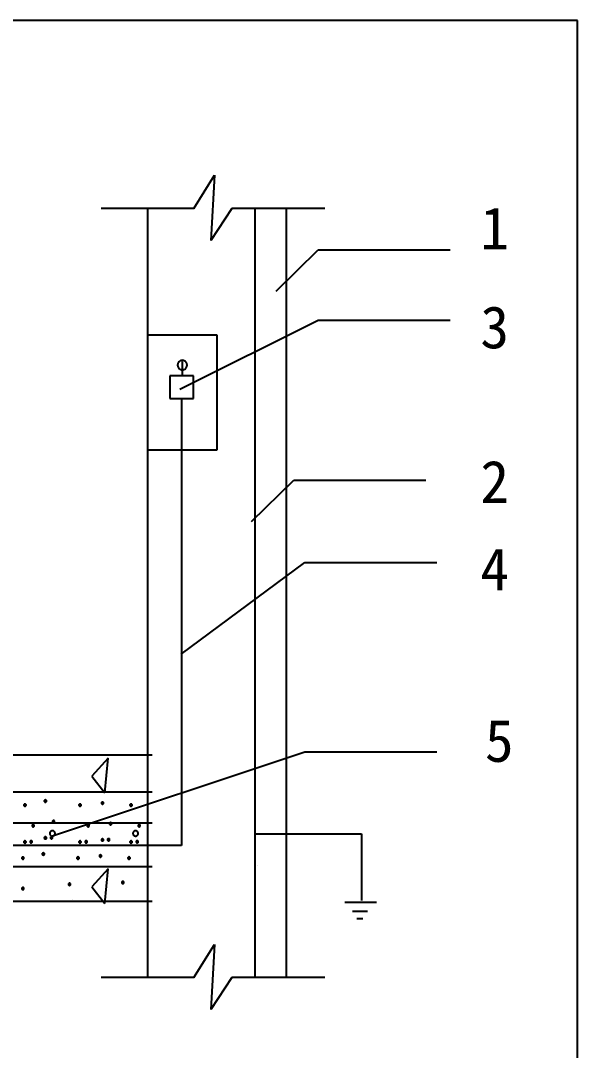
# Model space of a CAD drawing. Header units: metres. Extents: x 0 to 420, y 0 to 297.
# Drawn here: x 339.7 to 420, y 148.5 to 297 of the extents above; entities that cross this region are included whole.
import ezdxf

# ---------------------------------------------------------------- set-up
doc = ezdxf.new("R2010")
doc.units = ezdxf.units.M

msp = doc.modelspace()

# ---------------------------------------------------------------- linework, layer by layer
for p, q in [((420, 297), (0, 297)), ((420, 0), (420, 297)), ((364.7, 269.92), (367.7, 274.72)), ((367.7, 274.72), (367.15, 265.31)), ((364.7, 269.92), (351.37, 269.92)), ((358.04, 269.92), (358.04, 159)), ((370.17, 269.92), (367.15, 265.31)), ((383.6, 269.92), (370.17, 269.92)), ((373.52, 269.92), (373.52, 159)), ((378.04, 269.92), (378.04, 159)), ((376.56, 258), (382.64, 263.96)), ((382.64, 263.96), (396.79, 263.96)), ((396.79, 263.96), (401.66, 263.96)), ((362.7, 243.85), (382.64, 253.78)), ((382.64, 253.78), (396.79, 253.78)), ((396.79, 253.78), (401.66, 253.78)), ((358.04, 251.71), (368.04, 251.71)), ((368.04, 251.71), (368.04, 235.07)), ((363.02, 247.83), (363.02, 245.75)), ((364.68, 245.79), (361.25, 245.79)), ((361.25, 245.79), (361.25, 242.51)), ((364.68, 242.51), (364.68, 245.79)), ((361.25, 242.51), (364.68, 242.51)), ((362.95, 242.51), (362.95, 178.03)), ((368.04, 235.07), (358.04, 235.07)), ((373.04, 224.78), (379.12, 230.75)), ((379.12, 230.75), (393.28, 230.75)), ((393.28, 230.75), (398.14, 230.75)), ((362.87, 205.64), (380.71, 218.85)), ((380.71, 218.85), (394.86, 218.85)), ((394.86, 218.85), (399.73, 218.85)), ((358.7, 191.05), (213.7, 191.05)), ((344.33, 179.45), (380.71, 191.55)), ((352.38, 190.65), (350, 188.03)), ((351.9, 185.65), (352.38, 190.65)), ((380.71, 191.55), (394.86, 191.55)), ((394.86, 191.55), (399.73, 191.55)), ((350, 188.03), (351.9, 185.65)), ((358.7, 185.73), (213.7, 185.73)), ((358.7, 181.29), (213.7, 181.29)), ((373.52, 179.75), (388.86, 179.75)), ((388.86, 179.75), (388.86, 170.1)), ((362.95, 178.03), (210.37, 178.03)), ((358.7, 174.97), (213.7, 174.97)), ((352.38, 174.7), (350, 172.08)), ((351.9, 169.69), (352.38, 174.7)), ((373.82, 175.13), (373.82, 175.13)), ((346.79, 172.45), (346.79, 172.45)), ((350, 172.08), (351.9, 169.69)), ((358.7, 169.98), (213.7, 169.98)), ((347.21, 170.23), (347.21, 170.23)), ((386.49, 169.88), (391.02, 169.88)), ((387.57, 168.59), (389.73, 168.59)), ((388.22, 167.52), (389.08, 167.52)), ((364.7, 159), (367.7, 163.79)), ((367.7, 163.79), (367.15, 154.39)), ((364.7, 159), (351.37, 159)), ((370.17, 159), (367.15, 154.39)), ((383.6, 159), (370.17, 159))]:
    msp.add_line(p, q)
for points in [[(363.74, 247.32), (363.73, 247.39), (363.72, 247.45), (363.71, 247.52), (363.69, 247.58), (363.66, 247.64), (363.62, 247.7), (363.58, 247.76), (363.54, 247.8), (363.49, 247.85), (363.43, 247.89), (363.38, 247.92), (363.32, 247.95), (363.25, 247.98), (363.19, 247.99), (363.12, 248), (363.05, 248.01), (362.99, 248), (362.92, 247.99), (362.85, 247.98), (362.79, 247.95), (362.73, 247.92), (362.67, 247.89), (362.62, 247.85), (362.57, 247.8), (362.52, 247.76), (362.48, 247.7), (362.45, 247.64), (362.42, 247.58), (362.4, 247.52), (362.38, 247.45), (362.37, 247.39), (362.37, 247.32), (362.37, 247.32)], [(362.37, 247.32), (362.37, 247.25), (362.38, 247.19), (362.4, 247.12), (362.42, 247.06), (362.45, 247), (362.48, 246.94), (362.52, 246.89), (362.57, 246.84), (362.62, 246.79), (362.67, 246.75), (362.73, 246.72), (362.79, 246.69), (362.85, 246.67), (362.92, 246.65), (362.99, 246.64), (363.05, 246.64), (363.12, 246.64), (363.19, 246.65), (363.25, 246.67), (363.32, 246.69), (363.38, 246.72), (363.43, 246.75), (363.49, 246.79), (363.54, 246.84), (363.58, 246.89), (363.62, 246.94), (363.66, 247), (363.69, 247.06), (363.71, 247.12), (363.72, 247.19), (363.73, 247.25), (363.74, 247.32), (363.74, 247.32)], [(343.46, 184.46), (343.46, 184.47), (343.45, 184.49), (343.45, 184.5), (343.45, 184.52), (343.44, 184.53), (343.43, 184.54), (343.42, 184.56), (343.41, 184.57), (343.4, 184.58), (343.39, 184.59), (343.38, 184.59), (343.36, 184.6), (343.35, 184.6), (343.33, 184.61), (343.32, 184.61), (343.3, 184.61), (343.29, 184.61), (343.27, 184.61), (343.26, 184.6), (343.25, 184.6), (343.23, 184.59), (343.22, 184.59), (343.21, 184.58), (343.2, 184.57), (343.19, 184.56), (343.18, 184.54), (343.17, 184.53), (343.16, 184.52), (343.16, 184.5), (343.16, 184.49), (343.15, 184.47), (343.15, 184.46), (343.15, 184.46)], [(343.15, 184.46), (343.15, 184.44), (343.16, 184.43), (343.16, 184.41), (343.16, 184.4), (343.17, 184.39), (343.18, 184.37), (343.19, 184.36), (343.2, 184.35), (343.21, 184.34), (343.22, 184.33), (343.23, 184.32), (343.25, 184.32), (343.26, 184.31), (343.27, 184.31), (343.29, 184.31), (343.3, 184.31), (343.32, 184.31), (343.33, 184.31), (343.35, 184.31), (343.36, 184.32), (343.38, 184.32), (343.39, 184.33), (343.4, 184.34), (343.41, 184.35), (343.42, 184.36), (343.43, 184.37), (343.44, 184.39), (343.45, 184.4), (343.45, 184.41), (343.45, 184.43), (343.46, 184.44), (343.46, 184.46), (343.46, 184.46)], [(351.69, 184.16), (351.69, 184.18), (351.69, 184.19), (351.68, 184.21), (351.68, 184.22), (351.67, 184.24), (351.67, 184.25), (351.66, 184.26), (351.65, 184.27), (351.64, 184.28), (351.62, 184.29), (351.61, 184.3), (351.6, 184.31), (351.58, 184.31), (351.57, 184.31), (351.55, 184.32), (351.54, 184.32), (351.52, 184.32), (351.51, 184.31), (351.49, 184.31), (351.48, 184.31), (351.47, 184.3), (351.45, 184.29), (351.44, 184.28), (351.43, 184.27), (351.42, 184.26), (351.41, 184.25), (351.4, 184.24), (351.4, 184.22), (351.39, 184.21), (351.39, 184.19), (351.39, 184.18), (351.39, 184.16), (351.39, 184.16)], [(351.39, 184.16), (351.39, 184.15), (351.39, 184.14), (351.39, 184.12), (351.4, 184.11), (351.4, 184.09), (351.41, 184.08), (351.42, 184.07), (351.43, 184.06), (351.44, 184.05), (351.45, 184.04), (351.47, 184.03), (351.48, 184.02), (351.49, 184.02), (351.51, 184.02), (351.52, 184.01), (351.54, 184.01), (351.55, 184.01), (351.57, 184.02), (351.58, 184.02), (351.6, 184.02), (351.61, 184.03), (351.62, 184.04), (351.64, 184.05), (351.65, 184.06), (351.66, 184.07), (351.67, 184.08), (351.67, 184.09), (351.68, 184.11), (351.68, 184.12), (351.69, 184.14), (351.69, 184.15), (351.69, 184.16), (351.69, 184.16)], [(340.52, 183.87), (340.52, 183.89), (340.51, 183.9), (340.51, 183.92), (340.5, 183.93), (340.5, 183.94), (340.49, 183.96), (340.48, 183.97), (340.47, 183.98), (340.46, 183.99), (340.45, 184), (340.44, 184.01), (340.42, 184.01), (340.41, 184.02), (340.39, 184.02), (340.38, 184.02), (340.36, 184.02), (340.35, 184.02), (340.33, 184.02), (340.32, 184.02), (340.31, 184.01), (340.29, 184.01), (340.28, 184), (340.27, 183.99), (340.26, 183.98), (340.25, 183.97), (340.24, 183.96), (340.23, 183.94), (340.22, 183.93), (340.22, 183.92), (340.21, 183.9), (340.21, 183.89), (340.21, 183.87), (340.21, 183.87)], [(340.21, 183.87), (340.21, 183.86), (340.21, 183.84), (340.22, 183.83), (340.22, 183.81), (340.23, 183.8), (340.24, 183.79), (340.25, 183.77), (340.26, 183.76), (340.27, 183.75), (340.28, 183.74), (340.29, 183.74), (340.31, 183.73), (340.32, 183.73), (340.33, 183.72), (340.35, 183.72), (340.36, 183.72), (340.38, 183.72), (340.39, 183.72), (340.41, 183.73), (340.42, 183.73), (340.44, 183.74), (340.45, 183.74), (340.46, 183.75), (340.47, 183.76), (340.48, 183.77), (340.49, 183.79), (340.5, 183.8), (340.5, 183.81), (340.51, 183.83), (340.51, 183.84), (340.52, 183.86), (340.52, 183.87), (340.52, 183.87)], [(348.46, 183.87), (348.46, 183.89), (348.45, 183.9), (348.45, 183.92), (348.44, 183.93), (348.44, 183.94), (348.43, 183.96), (348.42, 183.97), (348.41, 183.98), (348.4, 183.99), (348.39, 184), (348.38, 184.01), (348.36, 184.01), (348.35, 184.02), (348.33, 184.02), (348.32, 184.02), (348.3, 184.02), (348.29, 184.02), (348.27, 184.02), (348.26, 184.02), (348.25, 184.01), (348.23, 184.01), (348.22, 184), (348.21, 183.99), (348.2, 183.98), (348.19, 183.97), (348.18, 183.96), (348.17, 183.94), (348.16, 183.93), (348.16, 183.92), (348.15, 183.9), (348.15, 183.89), (348.15, 183.87), (348.15, 183.87)], [(348.15, 183.87), (348.15, 183.86), (348.15, 183.84), (348.16, 183.83), (348.16, 183.81), (348.17, 183.8), (348.18, 183.79), (348.19, 183.77), (348.2, 183.76), (348.21, 183.75), (348.22, 183.74), (348.23, 183.74), (348.25, 183.73), (348.26, 183.73), (348.27, 183.72), (348.29, 183.72), (348.3, 183.72), (348.32, 183.72), (348.33, 183.72), (348.35, 183.73), (348.36, 183.73), (348.38, 183.74), (348.39, 183.74), (348.4, 183.75), (348.41, 183.76), (348.42, 183.77), (348.43, 183.79), (348.44, 183.8), (348.44, 183.81), (348.45, 183.83), (348.45, 183.84), (348.46, 183.86), (348.46, 183.87), (348.46, 183.87)], [(355.81, 183.87), (355.81, 183.89), (355.81, 183.9), (355.8, 183.92), (355.8, 183.93), (355.79, 183.94), (355.78, 183.96), (355.77, 183.97), (355.76, 183.98), (355.75, 183.99), (355.74, 184), (355.73, 184.01), (355.71, 184.01), (355.7, 184.02), (355.69, 184.02), (355.67, 184.02), (355.66, 184.02), (355.64, 184.02), (355.63, 184.02), (355.61, 184.02), (355.6, 184.01), (355.58, 184.01), (355.57, 184), (355.56, 183.99), (355.55, 183.98), (355.54, 183.97), (355.53, 183.96), (355.52, 183.94), (355.52, 183.93), (355.51, 183.92), (355.51, 183.9), (355.5, 183.89), (355.5, 183.87), (355.5, 183.87)], [(355.5, 183.87), (355.5, 183.86), (355.51, 183.84), (355.51, 183.83), (355.52, 183.81), (355.52, 183.8), (355.53, 183.79), (355.54, 183.77), (355.55, 183.76), (355.56, 183.75), (355.57, 183.74), (355.58, 183.74), (355.6, 183.73), (355.61, 183.73), (355.63, 183.72), (355.64, 183.72), (355.66, 183.72), (355.67, 183.72), (355.69, 183.72), (355.7, 183.73), (355.71, 183.73), (355.73, 183.74), (355.74, 183.74), (355.75, 183.75), (355.76, 183.76), (355.77, 183.77), (355.78, 183.79), (355.79, 183.8), (355.8, 183.81), (355.8, 183.83), (355.81, 183.84), (355.81, 183.86), (355.81, 183.87), (355.81, 183.87)], [(344.63, 181.49), (344.63, 181.51), (344.63, 181.52), (344.63, 181.54), (344.62, 181.55), (344.62, 181.56), (344.61, 181.58), (344.6, 181.59), (344.59, 181.6), (344.58, 181.61), (344.57, 181.62), (344.55, 181.63), (344.54, 181.63), (344.53, 181.64), (344.51, 181.64), (344.5, 181.64), (344.48, 181.64), (344.47, 181.64), (344.45, 181.64), (344.44, 181.64), (344.42, 181.63), (344.41, 181.63), (344.4, 181.62), (344.38, 181.61), (344.37, 181.6), (344.36, 181.59), (344.35, 181.58), (344.35, 181.56), (344.34, 181.55), (344.34, 181.54), (344.33, 181.52), (344.33, 181.51), (344.33, 181.49), (344.33, 181.49)], [(344.33, 181.49), (344.33, 181.48), (344.33, 181.46), (344.34, 181.45), (344.34, 181.43), (344.35, 181.42), (344.35, 181.41), (344.36, 181.39), (344.37, 181.38), (344.38, 181.37), (344.4, 181.36), (344.41, 181.36), (344.42, 181.35), (344.44, 181.35), (344.45, 181.34), (344.47, 181.34), (344.48, 181.34), (344.5, 181.34), (344.51, 181.34), (344.53, 181.35), (344.54, 181.35), (344.55, 181.36), (344.57, 181.36), (344.58, 181.37), (344.59, 181.38), (344.6, 181.39), (344.61, 181.41), (344.62, 181.42), (344.62, 181.43), (344.63, 181.45), (344.63, 181.46), (344.63, 181.48), (344.63, 181.49), (344.63, 181.49)], [(352.87, 181.2), (352.87, 181.21), (352.86, 181.23), (352.86, 181.24), (352.86, 181.26), (352.85, 181.27), (352.84, 181.28), (352.83, 181.29), (352.82, 181.31), (352.81, 181.32), (352.8, 181.32), (352.79, 181.33), (352.77, 181.34), (352.76, 181.34), (352.74, 181.35), (352.73, 181.35), (352.72, 181.35), (352.7, 181.35), (352.69, 181.35), (352.67, 181.34), (352.66, 181.34), (352.64, 181.33), (352.63, 181.32), (352.62, 181.32), (352.61, 181.31), (352.6, 181.29), (352.59, 181.28), (352.58, 181.27), (352.57, 181.26), (352.57, 181.24), (352.57, 181.23), (352.56, 181.21), (352.56, 181.2), (352.56, 181.2)], [(352.56, 181.2), (352.56, 181.18), (352.57, 181.17), (352.57, 181.15), (352.57, 181.14), (352.58, 181.13), (352.59, 181.11), (352.6, 181.1), (352.61, 181.09), (352.62, 181.08), (352.63, 181.07), (352.64, 181.06), (352.66, 181.06), (352.67, 181.05), (352.69, 181.05), (352.7, 181.05), (352.72, 181.05), (352.73, 181.05), (352.74, 181.05), (352.76, 181.05), (352.77, 181.06), (352.79, 181.06), (352.8, 181.07), (352.81, 181.08), (352.82, 181.09), (352.83, 181.1), (352.84, 181.11), (352.85, 181.13), (352.86, 181.14), (352.86, 181.15), (352.86, 181.17), (352.87, 181.18), (352.87, 181.2), (352.87, 181.2)], [(341.69, 180.9), (341.69, 180.92), (341.69, 180.93), (341.69, 180.95), (341.68, 180.96), (341.67, 180.98), (341.67, 180.99), (341.66, 181), (341.65, 181.01), (341.64, 181.02), (341.62, 181.03), (341.61, 181.04), (341.6, 181.04), (341.58, 181.05), (341.57, 181.05), (341.55, 181.06), (341.54, 181.06), (341.53, 181.06), (341.51, 181.05), (341.5, 181.05), (341.48, 181.04), (341.47, 181.04), (341.46, 181.03), (341.44, 181.02), (341.43, 181.01), (341.42, 181), (341.41, 180.99), (341.41, 180.98), (341.4, 180.96), (341.39, 180.95), (341.39, 180.93), (341.39, 180.92), (341.39, 180.9), (341.39, 180.9)], [(341.39, 180.9), (341.39, 180.89), (341.39, 180.87), (341.39, 180.86), (341.4, 180.85), (341.41, 180.83), (341.41, 180.82), (341.42, 180.81), (341.43, 180.8), (341.44, 180.79), (341.46, 180.78), (341.47, 180.77), (341.48, 180.76), (341.5, 180.76), (341.51, 180.75), (341.53, 180.75), (341.54, 180.75), (341.55, 180.75), (341.57, 180.75), (341.58, 180.76), (341.6, 180.76), (341.61, 180.77), (341.62, 180.78), (341.64, 180.79), (341.65, 180.8), (341.66, 180.81), (341.67, 180.82), (341.67, 180.83), (341.68, 180.85), (341.69, 180.86), (341.69, 180.87), (341.69, 180.89), (341.69, 180.9), (341.69, 180.9)], [(344.7, 179.78), (344.7, 179.82), (344.7, 179.86), (344.69, 179.89), (344.67, 179.93), (344.66, 179.96), (344.64, 180), (344.62, 180.03), (344.59, 180.05), (344.56, 180.08), (344.53, 180.1), (344.5, 180.12), (344.47, 180.14), (344.43, 180.15), (344.4, 180.16), (344.36, 180.16), (344.32, 180.16), (344.29, 180.16), (344.25, 180.16), (344.21, 180.15), (344.18, 180.14), (344.14, 180.12), (344.11, 180.1), (344.08, 180.08), (344.05, 180.05), (344.03, 180.03), (344.01, 180), (343.99, 179.96), (343.97, 179.93), (343.96, 179.89), (343.95, 179.86), (343.94, 179.82), (343.94, 179.78), (343.94, 179.78)], [(343.94, 179.78), (343.94, 179.75), (343.95, 179.71), (343.96, 179.67), (343.97, 179.64), (343.99, 179.6), (344.01, 179.57), (344.03, 179.54), (344.05, 179.52), (344.08, 179.49), (344.11, 179.47), (344.14, 179.45), (344.18, 179.43), (344.21, 179.42), (344.25, 179.41), (344.29, 179.41), (344.32, 179.4), (344.36, 179.41), (344.4, 179.41), (344.43, 179.42), (344.47, 179.43), (344.5, 179.45), (344.53, 179.47), (344.56, 179.49), (344.59, 179.52), (344.62, 179.54), (344.64, 179.57), (344.66, 179.6), (344.67, 179.64), (344.69, 179.67), (344.7, 179.71), (344.7, 179.75), (344.7, 179.78), (344.7, 179.78)], [(349.63, 180.9), (349.63, 180.92), (349.63, 180.93), (349.63, 180.95), (349.62, 180.96), (349.61, 180.98), (349.61, 180.99), (349.6, 181), (349.59, 181.01), (349.58, 181.02), (349.56, 181.03), (349.55, 181.04), (349.54, 181.04), (349.52, 181.05), (349.51, 181.05), (349.5, 181.06), (349.48, 181.06), (349.47, 181.06), (349.45, 181.05), (349.44, 181.05), (349.42, 181.04), (349.41, 181.04), (349.4, 181.03), (349.38, 181.02), (349.37, 181.01), (349.36, 181), (349.35, 180.99), (349.35, 180.98), (349.34, 180.96), (349.33, 180.95), (349.33, 180.93), (349.33, 180.92), (349.33, 180.9), (349.33, 180.9)], [(349.33, 180.9), (349.33, 180.89), (349.33, 180.87), (349.33, 180.86), (349.34, 180.85), (349.35, 180.83), (349.35, 180.82), (349.36, 180.81), (349.37, 180.8), (349.38, 180.79), (349.4, 180.78), (349.41, 180.77), (349.42, 180.76), (349.44, 180.76), (349.45, 180.75), (349.47, 180.75), (349.48, 180.75), (349.5, 180.75), (349.51, 180.75), (349.52, 180.76), (349.54, 180.76), (349.55, 180.77), (349.56, 180.78), (349.58, 180.79), (349.59, 180.8), (349.6, 180.81), (349.61, 180.82), (349.61, 180.83), (349.62, 180.85), (349.63, 180.86), (349.63, 180.87), (349.63, 180.89), (349.63, 180.9), (349.63, 180.9)], [(356.68, 179.78), (356.68, 179.82), (356.68, 179.86), (356.67, 179.89), (356.65, 179.93), (356.64, 179.96), (356.62, 180), (356.6, 180.03), (356.57, 180.05), (356.54, 180.08), (356.51, 180.1), (356.48, 180.12), (356.45, 180.14), (356.41, 180.15), (356.38, 180.16), (356.34, 180.16), (356.3, 180.16), (356.27, 180.16), (356.23, 180.16), (356.19, 180.15), (356.16, 180.14), (356.12, 180.12), (356.09, 180.1), (356.06, 180.08), (356.03, 180.05), (356.01, 180.03), (355.99, 180), (355.97, 179.96), (355.95, 179.93), (355.94, 179.89), (355.93, 179.86), (355.92, 179.82), (355.92, 179.78), (355.92, 179.78)], [(355.92, 179.78), (355.92, 179.75), (355.93, 179.71), (355.94, 179.67), (355.95, 179.64), (355.97, 179.6), (355.99, 179.57), (356.01, 179.54), (356.03, 179.52), (356.06, 179.49), (356.09, 179.47), (356.12, 179.45), (356.16, 179.43), (356.19, 179.42), (356.23, 179.41), (356.27, 179.41), (356.3, 179.4), (356.34, 179.41), (356.38, 179.41), (356.41, 179.42), (356.45, 179.43), (356.48, 179.45), (356.51, 179.47), (356.54, 179.49), (356.57, 179.52), (356.6, 179.54), (356.62, 179.57), (356.64, 179.6), (356.65, 179.64), (356.67, 179.67), (356.68, 179.71), (356.68, 179.75), (356.68, 179.78), (356.68, 179.78)], [(356.98, 180.9), (356.98, 180.92), (356.98, 180.93), (356.98, 180.95), (356.97, 180.96), (356.97, 180.98), (356.96, 180.99), (356.95, 181), (356.94, 181.01), (356.93, 181.02), (356.92, 181.03), (356.9, 181.04), (356.89, 181.04), (356.88, 181.05), (356.86, 181.05), (356.85, 181.06), (356.83, 181.06), (356.82, 181.06), (356.8, 181.05), (356.79, 181.05), (356.77, 181.04), (356.76, 181.04), (356.75, 181.03), (356.74, 181.02), (356.72, 181.01), (356.71, 181), (356.71, 180.99), (356.7, 180.98), (356.69, 180.96), (356.69, 180.95), (356.68, 180.93), (356.68, 180.92), (356.68, 180.9), (356.68, 180.9)], [(356.68, 180.9), (356.68, 180.89), (356.68, 180.87), (356.69, 180.86), (356.69, 180.85), (356.7, 180.83), (356.71, 180.82), (356.71, 180.81), (356.72, 180.8), (356.74, 180.79), (356.75, 180.78), (356.76, 180.77), (356.77, 180.76), (356.79, 180.76), (356.8, 180.75), (356.82, 180.75), (356.83, 180.75), (356.85, 180.75), (356.86, 180.75), (356.88, 180.76), (356.89, 180.76), (356.9, 180.77), (356.92, 180.78), (356.93, 180.79), (356.94, 180.8), (356.95, 180.81), (356.96, 180.82), (356.97, 180.83), (356.97, 180.85), (356.98, 180.86), (356.98, 180.87), (356.98, 180.89), (356.98, 180.9), (356.98, 180.9)], [(340.52, 178.55), (340.52, 178.57), (340.51, 178.58), (340.51, 178.6), (340.5, 178.61), (340.5, 178.63), (340.49, 178.64), (340.48, 178.65), (340.47, 178.66), (340.46, 178.67), (340.45, 178.68), (340.44, 178.69), (340.42, 178.69), (340.41, 178.7), (340.39, 178.7), (340.38, 178.71), (340.36, 178.71), (340.35, 178.71), (340.33, 178.7), (340.32, 178.7), (340.31, 178.69), (340.29, 178.69), (340.28, 178.68), (340.27, 178.67), (340.26, 178.66), (340.25, 178.65), (340.24, 178.64), (340.23, 178.63), (340.22, 178.61), (340.22, 178.6), (340.21, 178.58), (340.21, 178.57), (340.21, 178.55), (340.21, 178.55)], [(340.21, 178.55), (340.21, 178.54), (340.21, 178.52), (340.22, 178.51), (340.22, 178.5), (340.23, 178.48), (340.24, 178.47), (340.25, 178.46), (340.26, 178.45), (340.27, 178.44), (340.28, 178.43), (340.29, 178.42), (340.31, 178.41), (340.32, 178.41), (340.33, 178.4), (340.35, 178.4), (340.36, 178.4), (340.38, 178.4), (340.39, 178.4), (340.41, 178.41), (340.42, 178.41), (340.44, 178.42), (340.45, 178.43), (340.46, 178.44), (340.47, 178.45), (340.48, 178.46), (340.49, 178.47), (340.5, 178.48), (340.5, 178.5), (340.51, 178.51), (340.51, 178.52), (340.52, 178.54), (340.52, 178.55), (340.52, 178.55)], [(341.4, 178.58), (341.4, 178.6), (341.4, 178.61), (341.39, 178.63), (341.39, 178.64), (341.38, 178.66), (341.37, 178.67), (341.36, 178.68), (341.35, 178.69), (341.34, 178.7), (341.33, 178.71), (341.32, 178.72), (341.3, 178.73), (341.29, 178.73), (341.28, 178.73), (341.26, 178.74), (341.25, 178.74), (341.23, 178.74), (341.22, 178.73), (341.2, 178.73), (341.19, 178.73), (341.17, 178.72), (341.16, 178.71), (341.15, 178.7), (341.14, 178.69), (341.13, 178.68), (341.12, 178.67), (341.11, 178.66), (341.11, 178.64), (341.1, 178.63), (341.1, 178.61), (341.09, 178.6), (341.09, 178.58), (341.09, 178.58)], [(341.09, 178.58), (341.09, 178.57), (341.1, 178.56), (341.1, 178.54), (341.11, 178.53), (341.11, 178.51), (341.12, 178.5), (341.13, 178.49), (341.14, 178.48), (341.15, 178.47), (341.16, 178.46), (341.17, 178.45), (341.19, 178.44), (341.2, 178.44), (341.22, 178.44), (341.23, 178.43), (341.25, 178.43), (341.26, 178.43), (341.28, 178.44), (341.29, 178.44), (341.3, 178.44), (341.32, 178.45), (341.33, 178.46), (341.34, 178.47), (341.35, 178.48), (341.36, 178.49), (341.37, 178.5), (341.38, 178.51), (341.39, 178.53), (341.39, 178.54), (341.4, 178.56), (341.4, 178.57), (341.4, 178.58), (341.4, 178.58)], [(343.46, 179.14), (343.46, 179.16), (343.45, 179.17), (343.45, 179.19), (343.45, 179.2), (343.44, 179.21), (343.43, 179.23), (343.42, 179.24), (343.41, 179.25), (343.4, 179.26), (343.39, 179.27), (343.38, 179.28), (343.36, 179.28), (343.35, 179.29), (343.33, 179.29), (343.32, 179.29), (343.3, 179.29), (343.29, 179.29), (343.27, 179.29), (343.26, 179.29), (343.25, 179.28), (343.23, 179.28), (343.22, 179.27), (343.21, 179.26), (343.2, 179.25), (343.19, 179.24), (343.18, 179.23), (343.17, 179.21), (343.16, 179.2), (343.16, 179.19), (343.16, 179.17), (343.15, 179.16), (343.15, 179.14), (343.15, 179.14)], [(343.15, 179.14), (343.15, 179.13), (343.16, 179.11), (343.16, 179.1), (343.16, 179.08), (343.17, 179.07), (343.18, 179.06), (343.19, 179.05), (343.2, 179.03), (343.21, 179.02), (343.22, 179.02), (343.23, 179.01), (343.25, 179), (343.26, 179), (343.27, 178.99), (343.29, 178.99), (343.3, 178.99), (343.32, 178.99), (343.33, 178.99), (343.35, 179), (343.36, 179), (343.38, 179.01), (343.39, 179.02), (343.4, 179.02), (343.41, 179.03), (343.42, 179.05), (343.43, 179.06), (343.44, 179.07), (343.45, 179.08), (343.45, 179.1), (343.45, 179.11), (343.46, 179.13), (343.46, 179.14), (343.46, 179.14)], [(344.34, 179.17), (344.34, 179.19), (344.34, 179.2), (344.33, 179.22), (344.33, 179.23), (344.32, 179.24), (344.31, 179.26), (344.3, 179.27), (344.29, 179.28), (344.28, 179.29), (344.27, 179.3), (344.26, 179.31), (344.25, 179.31), (344.23, 179.32), (344.22, 179.32), (344.2, 179.32), (344.19, 179.32), (344.17, 179.32), (344.16, 179.32), (344.14, 179.32), (344.13, 179.31), (344.12, 179.31), (344.1, 179.3), (344.09, 179.29), (344.08, 179.28), (344.07, 179.27), (344.06, 179.26), (344.05, 179.24), (344.05, 179.23), (344.04, 179.22), (344.04, 179.2), (344.04, 179.19), (344.03, 179.17), (344.03, 179.17)], [(344.03, 179.17), (344.04, 179.16), (344.04, 179.14), (344.04, 179.13), (344.05, 179.11), (344.05, 179.1), (344.06, 179.09), (344.07, 179.08), (344.08, 179.06), (344.09, 179.05), (344.1, 179.05), (344.12, 179.04), (344.13, 179.03), (344.14, 179.03), (344.16, 179.02), (344.17, 179.02), (344.19, 179.02), (344.2, 179.02), (344.22, 179.02), (344.23, 179.03), (344.25, 179.03), (344.26, 179.04), (344.27, 179.05), (344.28, 179.05), (344.29, 179.06), (344.3, 179.08), (344.31, 179.09), (344.32, 179.1), (344.33, 179.11), (344.33, 179.13), (344.34, 179.14), (344.34, 179.16), (344.34, 179.17), (344.34, 179.17)], [(348.46, 178.55), (348.46, 178.57), (348.45, 178.58), (348.45, 178.6), (348.44, 178.61), (348.44, 178.63), (348.43, 178.64), (348.42, 178.65), (348.41, 178.66), (348.4, 178.67), (348.39, 178.68), (348.38, 178.69), (348.36, 178.69), (348.35, 178.7), (348.33, 178.7), (348.32, 178.71), (348.3, 178.71), (348.29, 178.71), (348.27, 178.7), (348.26, 178.7), (348.25, 178.69), (348.23, 178.69), (348.22, 178.68), (348.21, 178.67), (348.2, 178.66), (348.19, 178.65), (348.18, 178.64), (348.17, 178.63), (348.16, 178.61), (348.16, 178.6), (348.15, 178.58), (348.15, 178.57), (348.15, 178.55), (348.15, 178.55)], [(348.15, 178.55), (348.15, 178.54), (348.15, 178.52), (348.16, 178.51), (348.16, 178.5), (348.17, 178.48), (348.18, 178.47), (348.19, 178.46), (348.2, 178.45), (348.21, 178.44), (348.22, 178.43), (348.23, 178.42), (348.25, 178.41), (348.26, 178.41), (348.27, 178.4), (348.29, 178.4), (348.3, 178.4), (348.32, 178.4), (348.33, 178.4), (348.35, 178.41), (348.36, 178.41), (348.38, 178.42), (348.39, 178.43), (348.4, 178.44), (348.41, 178.45), (348.42, 178.46), (348.43, 178.47), (348.44, 178.48), (348.44, 178.5), (348.45, 178.51), (348.45, 178.52), (348.46, 178.54), (348.46, 178.55), (348.46, 178.55)], [(349.34, 178.58), (349.34, 178.6), (349.34, 178.61), (349.33, 178.63), (349.33, 178.64), (349.32, 178.66), (349.31, 178.67), (349.3, 178.68), (349.29, 178.69), (349.28, 178.7), (349.27, 178.71), (349.26, 178.72), (349.24, 178.73), (349.23, 178.73), (349.22, 178.73), (349.2, 178.74), (349.19, 178.74), (349.17, 178.74), (349.16, 178.73), (349.14, 178.73), (349.13, 178.73), (349.11, 178.72), (349.1, 178.71), (349.09, 178.7), (349.08, 178.69), (349.07, 178.68), (349.06, 178.67), (349.05, 178.66), (349.05, 178.64), (349.04, 178.63), (349.04, 178.61), (349.03, 178.6), (349.03, 178.58), (349.03, 178.58)], [(349.03, 178.58), (349.03, 178.57), (349.04, 178.56), (349.04, 178.54), (349.05, 178.53), (349.05, 178.51), (349.06, 178.5), (349.07, 178.49), (349.08, 178.48), (349.09, 178.47), (349.1, 178.46), (349.11, 178.45), (349.13, 178.44), (349.14, 178.44), (349.16, 178.44), (349.17, 178.43), (349.19, 178.43), (349.2, 178.43), (349.22, 178.44), (349.23, 178.44), (349.24, 178.44), (349.26, 178.45), (349.27, 178.46), (349.28, 178.47), (349.29, 178.48), (349.3, 178.49), (349.31, 178.5), (349.32, 178.51), (349.33, 178.53), (349.33, 178.54), (349.34, 178.56), (349.34, 178.57), (349.34, 178.58), (349.34, 178.58)], [(351.69, 178.85), (351.69, 178.86), (351.69, 178.88), (351.68, 178.89), (351.68, 178.91), (351.67, 178.92), (351.67, 178.93), (351.66, 178.94), (351.65, 178.96), (351.64, 178.97), (351.62, 178.97), (351.61, 178.98), (351.6, 178.99), (351.58, 178.99), (351.57, 179), (351.55, 179), (351.54, 179), (351.52, 179), (351.51, 179), (351.49, 178.99), (351.48, 178.99), (351.47, 178.98), (351.45, 178.97), (351.44, 178.97), (351.43, 178.96), (351.42, 178.94), (351.41, 178.93), (351.4, 178.92), (351.4, 178.91), (351.39, 178.89), (351.39, 178.88), (351.39, 178.86), (351.39, 178.85), (351.39, 178.85)], [(351.39, 178.85), (351.39, 178.83), (351.39, 178.82), (351.39, 178.8), (351.4, 178.79), (351.4, 178.78), (351.41, 178.76), (351.42, 178.75), (351.43, 178.74), (351.44, 178.73), (351.45, 178.72), (351.47, 178.71), (351.48, 178.71), (351.49, 178.7), (351.51, 178.7), (351.52, 178.7), (351.54, 178.7), (351.55, 178.7), (351.57, 178.7), (351.58, 178.7), (351.6, 178.71), (351.61, 178.71), (351.62, 178.72), (351.64, 178.73), (351.65, 178.74), (351.66, 178.75), (351.67, 178.76), (351.67, 178.78), (351.68, 178.79), (351.68, 178.8), (351.69, 178.82), (351.69, 178.83), (351.69, 178.85), (351.69, 178.85)], [(352.57, 178.88), (352.57, 178.89), (352.57, 178.91), (352.57, 178.92), (352.56, 178.94), (352.56, 178.95), (352.55, 178.96), (352.54, 178.97), (352.53, 178.99), (352.52, 179), (352.51, 179), (352.49, 179.01), (352.48, 179.02), (352.47, 179.02), (352.45, 179.03), (352.44, 179.03), (352.42, 179.03), (352.41, 179.03), (352.39, 179.03), (352.38, 179.02), (352.36, 179.02), (352.35, 179.01), (352.34, 179), (352.32, 179), (352.31, 178.99), (352.3, 178.97), (352.29, 178.96), (352.29, 178.95), (352.28, 178.94), (352.28, 178.92), (352.27, 178.91), (352.27, 178.89), (352.27, 178.88), (352.27, 178.88)], [(352.27, 178.88), (352.27, 178.86), (352.27, 178.85), (352.28, 178.83), (352.28, 178.82), (352.29, 178.81), (352.29, 178.79), (352.3, 178.78), (352.31, 178.77), (352.32, 178.76), (352.34, 178.75), (352.35, 178.74), (352.36, 178.74), (352.38, 178.73), (352.39, 178.73), (352.41, 178.73), (352.42, 178.73), (352.44, 178.73), (352.45, 178.73), (352.47, 178.73), (352.48, 178.74), (352.49, 178.74), (352.51, 178.75), (352.52, 178.76), (352.53, 178.77), (352.54, 178.78), (352.55, 178.79), (352.56, 178.81), (352.56, 178.82), (352.57, 178.83), (352.57, 178.85), (352.57, 178.86), (352.57, 178.88), (352.57, 178.88)], [(355.81, 178.55), (355.81, 178.57), (355.81, 178.58), (355.8, 178.6), (355.8, 178.61), (355.79, 178.63), (355.78, 178.64), (355.77, 178.65), (355.76, 178.66), (355.75, 178.67), (355.74, 178.68), (355.73, 178.69), (355.71, 178.69), (355.7, 178.7), (355.69, 178.7), (355.67, 178.71), (355.66, 178.71), (355.64, 178.71), (355.63, 178.7), (355.61, 178.7), (355.6, 178.69), (355.58, 178.69), (355.57, 178.68), (355.56, 178.67), (355.55, 178.66), (355.54, 178.65), (355.53, 178.64), (355.52, 178.63), (355.52, 178.61), (355.51, 178.6), (355.51, 178.58), (355.5, 178.57), (355.5, 178.55), (355.5, 178.55)], [(355.5, 178.55), (355.5, 178.54), (355.51, 178.52), (355.51, 178.51), (355.52, 178.5), (355.52, 178.48), (355.53, 178.47), (355.54, 178.46), (355.55, 178.45), (355.56, 178.44), (355.57, 178.43), (355.58, 178.42), (355.6, 178.41), (355.61, 178.41), (355.63, 178.4), (355.64, 178.4), (355.66, 178.4), (355.67, 178.4), (355.69, 178.4), (355.7, 178.41), (355.71, 178.41), (355.73, 178.42), (355.74, 178.43), (355.75, 178.44), (355.76, 178.45), (355.77, 178.46), (355.78, 178.47), (355.79, 178.48), (355.8, 178.5), (355.8, 178.51), (355.81, 178.52), (355.81, 178.54), (355.81, 178.55), (355.81, 178.55)], [(356.69, 178.58), (356.69, 178.6), (356.69, 178.61), (356.68, 178.63), (356.68, 178.64), (356.67, 178.66), (356.66, 178.67), (356.66, 178.68), (356.65, 178.69), (356.63, 178.7), (356.62, 178.71), (356.61, 178.72), (356.6, 178.73), (356.58, 178.73), (356.57, 178.73), (356.55, 178.74), (356.54, 178.74), (356.52, 178.74), (356.51, 178.73), (356.49, 178.73), (356.48, 178.73), (356.47, 178.72), (356.45, 178.71), (356.44, 178.7), (356.43, 178.69), (356.42, 178.68), (356.41, 178.67), (356.4, 178.66), (356.4, 178.64), (356.39, 178.63), (356.39, 178.61), (356.39, 178.6), (356.39, 178.58), (356.39, 178.58)], [(356.39, 178.58), (356.39, 178.57), (356.39, 178.56), (356.39, 178.54), (356.4, 178.53), (356.4, 178.51), (356.41, 178.5), (356.42, 178.49), (356.43, 178.48), (356.44, 178.47), (356.45, 178.46), (356.47, 178.45), (356.48, 178.44), (356.49, 178.44), (356.51, 178.44), (356.52, 178.43), (356.54, 178.43), (356.55, 178.43), (356.57, 178.44), (356.58, 178.44), (356.6, 178.44), (356.61, 178.45), (356.62, 178.46), (356.63, 178.47), (356.65, 178.48), (356.66, 178.49), (356.66, 178.5), (356.67, 178.51), (356.68, 178.53), (356.68, 178.54), (356.69, 178.56), (356.69, 178.57), (356.69, 178.58), (356.69, 178.58)], [(343.16, 176.82), (343.16, 176.84), (343.16, 176.85), (343.16, 176.87), (343.15, 176.88), (343.14, 176.89), (343.14, 176.91), (343.13, 176.92), (343.12, 176.93), (343.11, 176.94), (343.1, 176.95), (343.08, 176.96), (343.07, 176.96), (343.05, 176.97), (343.04, 176.97), (343.03, 176.97), (343.01, 176.97), (343, 176.97), (342.98, 176.97), (342.97, 176.97), (342.95, 176.96), (342.94, 176.96), (342.93, 176.95), (342.91, 176.94), (342.9, 176.93), (342.89, 176.92), (342.88, 176.91), (342.88, 176.89), (342.87, 176.88), (342.86, 176.87), (342.86, 176.85), (342.86, 176.84), (342.86, 176.82), (342.86, 176.82)], [(342.86, 176.82), (342.86, 176.81), (342.86, 176.79), (342.86, 176.78), (342.87, 176.76), (342.88, 176.75), (342.88, 176.74), (342.89, 176.73), (342.9, 176.71), (342.91, 176.7), (342.93, 176.7), (342.94, 176.69), (342.95, 176.68), (342.97, 176.68), (342.98, 176.67), (343, 176.67), (343.01, 176.67), (343.03, 176.67), (343.04, 176.67), (343.05, 176.68), (343.07, 176.68), (343.08, 176.69), (343.1, 176.7), (343.11, 176.7), (343.12, 176.71), (343.13, 176.73), (343.14, 176.74), (343.14, 176.75), (343.15, 176.76), (343.16, 176.78), (343.16, 176.79), (343.16, 176.81), (343.16, 176.82), (343.16, 176.82)], [(340.22, 176.24), (340.22, 176.25), (340.22, 176.26), (340.22, 176.28), (340.21, 176.29), (340.2, 176.31), (340.2, 176.32), (340.19, 176.33), (340.18, 176.34), (340.17, 176.35), (340.15, 176.36), (340.14, 176.37), (340.13, 176.38), (340.11, 176.38), (340.1, 176.38), (340.08, 176.39), (340.07, 176.39), (340.05, 176.39), (340.04, 176.38), (340.03, 176.38), (340.01, 176.38), (340, 176.37), (339.99, 176.36), (339.97, 176.35), (339.96, 176.34), (339.95, 176.33), (339.94, 176.32), (339.94, 176.31), (339.93, 176.29), (339.92, 176.28), (339.92, 176.26), (339.92, 176.25), (339.92, 176.24), (339.92, 176.24)], [(339.92, 176.24), (339.92, 176.22), (339.92, 176.21), (339.92, 176.19), (339.93, 176.18), (339.94, 176.16), (339.94, 176.15), (339.95, 176.14), (339.96, 176.13), (339.97, 176.12), (339.99, 176.11), (340, 176.1), (340.01, 176.09), (340.03, 176.09), (340.04, 176.09), (340.05, 176.08), (340.07, 176.08), (340.08, 176.08), (340.1, 176.09), (340.11, 176.09), (340.13, 176.09), (340.14, 176.1), (340.15, 176.11), (340.17, 176.12), (340.18, 176.13), (340.19, 176.14), (340.2, 176.15), (340.2, 176.16), (340.21, 176.18), (340.22, 176.19), (340.22, 176.21), (340.22, 176.22), (340.22, 176.24), (340.22, 176.24)], [(348.16, 176.24), (348.16, 176.25), (348.16, 176.26), (348.16, 176.28), (348.15, 176.29), (348.14, 176.31), (348.14, 176.32), (348.13, 176.33), (348.12, 176.34), (348.11, 176.35), (348.09, 176.36), (348.08, 176.37), (348.07, 176.38), (348.05, 176.38), (348.04, 176.38), (348.02, 176.39), (348.01, 176.39), (347.99, 176.39), (347.98, 176.38), (347.97, 176.38), (347.95, 176.38), (347.94, 176.37), (347.93, 176.36), (347.91, 176.35), (347.9, 176.34), (347.89, 176.33), (347.88, 176.32), (347.88, 176.31), (347.87, 176.29), (347.86, 176.28), (347.86, 176.26), (347.86, 176.25), (347.86, 176.24), (347.86, 176.24)], [(347.86, 176.24), (347.86, 176.22), (347.86, 176.21), (347.86, 176.19), (347.87, 176.18), (347.88, 176.16), (347.88, 176.15), (347.89, 176.14), (347.9, 176.13), (347.91, 176.12), (347.93, 176.11), (347.94, 176.1), (347.95, 176.09), (347.97, 176.09), (347.98, 176.09), (347.99, 176.08), (348.01, 176.08), (348.02, 176.08), (348.04, 176.09), (348.05, 176.09), (348.07, 176.09), (348.08, 176.1), (348.09, 176.11), (348.11, 176.12), (348.12, 176.13), (348.13, 176.14), (348.14, 176.15), (348.14, 176.16), (348.15, 176.18), (348.16, 176.19), (348.16, 176.21), (348.16, 176.22), (348.16, 176.24), (348.16, 176.24)], [(351.4, 176.53), (351.4, 176.54), (351.39, 176.56), (351.39, 176.57), (351.39, 176.59), (351.38, 176.6), (351.37, 176.61), (351.36, 176.63), (351.35, 176.64), (351.34, 176.65), (351.33, 176.66), (351.32, 176.66), (351.3, 176.67), (351.29, 176.67), (351.27, 176.68), (351.26, 176.68), (351.24, 176.68), (351.23, 176.68), (351.22, 176.68), (351.2, 176.67), (351.19, 176.67), (351.17, 176.66), (351.16, 176.66), (351.15, 176.65), (351.14, 176.64), (351.13, 176.63), (351.12, 176.61), (351.11, 176.6), (351.1, 176.59), (351.1, 176.57), (351.1, 176.56), (351.09, 176.54), (351.09, 176.53), (351.09, 176.53)], [(351.09, 176.53), (351.09, 176.51), (351.1, 176.5), (351.1, 176.48), (351.1, 176.47), (351.11, 176.46), (351.12, 176.44), (351.13, 176.43), (351.14, 176.42), (351.15, 176.41), (351.16, 176.4), (351.17, 176.39), (351.19, 176.39), (351.2, 176.38), (351.22, 176.38), (351.23, 176.38), (351.24, 176.38), (351.26, 176.38), (351.27, 176.38), (351.29, 176.38), (351.3, 176.39), (351.32, 176.39), (351.33, 176.4), (351.34, 176.41), (351.35, 176.42), (351.36, 176.43), (351.37, 176.44), (351.38, 176.46), (351.39, 176.47), (351.39, 176.48), (351.39, 176.5), (351.4, 176.51), (351.4, 176.53), (351.4, 176.53)], [(355.51, 176.24), (355.51, 176.25), (355.51, 176.26), (355.51, 176.28), (355.5, 176.29), (355.5, 176.31), (355.49, 176.32), (355.48, 176.33), (355.47, 176.34), (355.46, 176.35), (355.45, 176.36), (355.43, 176.37), (355.42, 176.38), (355.41, 176.38), (355.39, 176.38), (355.38, 176.39), (355.36, 176.39), (355.35, 176.39), (355.33, 176.38), (355.32, 176.38), (355.3, 176.38), (355.29, 176.37), (355.28, 176.36), (355.27, 176.35), (355.25, 176.34), (355.24, 176.33), (355.24, 176.32), (355.23, 176.31), (355.22, 176.29), (355.22, 176.28), (355.21, 176.26), (355.21, 176.25), (355.21, 176.24), (355.21, 176.24)], [(355.21, 176.24), (355.21, 176.22), (355.21, 176.21), (355.22, 176.19), (355.22, 176.18), (355.23, 176.16), (355.24, 176.15), (355.24, 176.14), (355.25, 176.13), (355.27, 176.12), (355.28, 176.11), (355.29, 176.1), (355.3, 176.09), (355.32, 176.09), (355.33, 176.09), (355.35, 176.08), (355.36, 176.08), (355.38, 176.08), (355.39, 176.09), (355.41, 176.09), (355.42, 176.09), (355.43, 176.1), (355.45, 176.11), (355.46, 176.12), (355.47, 176.13), (355.48, 176.14), (355.49, 176.15), (355.5, 176.16), (355.5, 176.18), (355.51, 176.19), (355.51, 176.21), (355.51, 176.22), (355.51, 176.24), (355.51, 176.24)], [(346.95, 172.45), (346.94, 172.47), (346.94, 172.48), (346.94, 172.5), (346.93, 172.51), (346.93, 172.52), (346.92, 172.54), (346.91, 172.55), (346.9, 172.56), (346.89, 172.57), (346.88, 172.58), (346.86, 172.59), (346.85, 172.59), (346.84, 172.6), (346.82, 172.6), (346.81, 172.6), (346.79, 172.6), (346.78, 172.6), (346.76, 172.6), (346.75, 172.6), (346.74, 172.59), (346.72, 172.59), (346.71, 172.58), (346.7, 172.57), (346.69, 172.56), (346.68, 172.55), (346.67, 172.54), (346.66, 172.52), (346.65, 172.51), (346.65, 172.5), (346.64, 172.48), (346.64, 172.47), (346.64, 172.45), (346.64, 172.45)], [(346.64, 172.45), (346.64, 172.44), (346.64, 172.42), (346.65, 172.41), (346.65, 172.39), (346.66, 172.38), (346.67, 172.37), (346.68, 172.36), (346.69, 172.34), (346.7, 172.33), (346.71, 172.33), (346.72, 172.32), (346.74, 172.31), (346.75, 172.31), (346.76, 172.3), (346.78, 172.3), (346.79, 172.3), (346.81, 172.3), (346.82, 172.3), (346.84, 172.31), (346.85, 172.31), (346.86, 172.32), (346.88, 172.33), (346.89, 172.33), (346.9, 172.34), (346.91, 172.36), (346.92, 172.37), (346.93, 172.38), (346.93, 172.39), (346.94, 172.41), (346.94, 172.42), (346.94, 172.44), (346.95, 172.45), (346.95, 172.45)], [(354.63, 172.71), (354.63, 172.73), (354.63, 172.74), (354.63, 172.75), (354.62, 172.77), (354.61, 172.78), (354.61, 172.8), (354.6, 172.81), (354.59, 172.82), (354.58, 172.83), (354.56, 172.84), (354.55, 172.84), (354.54, 172.85), (354.52, 172.86), (354.51, 172.86), (354.49, 172.86), (354.48, 172.86), (354.46, 172.86), (354.45, 172.86), (354.44, 172.86), (354.42, 172.85), (354.41, 172.84), (354.4, 172.84), (354.38, 172.83), (354.37, 172.82), (354.36, 172.81), (354.35, 172.8), (354.35, 172.78), (354.34, 172.77), (354.33, 172.75), (354.33, 172.74), (354.33, 172.73), (354.33, 172.71), (354.33, 172.71)], [(354.33, 172.71), (354.33, 172.7), (354.33, 172.68), (354.33, 172.67), (354.34, 172.65), (354.35, 172.64), (354.35, 172.63), (354.36, 172.61), (354.37, 172.6), (354.38, 172.59), (354.4, 172.58), (354.41, 172.58), (354.42, 172.57), (354.44, 172.57), (354.45, 172.56), (354.46, 172.56), (354.48, 172.56), (354.49, 172.56), (354.51, 172.56), (354.52, 172.57), (354.54, 172.57), (354.55, 172.58), (354.56, 172.58), (354.58, 172.59), (354.59, 172.6), (354.6, 172.61), (354.61, 172.63), (354.61, 172.64), (354.62, 172.65), (354.63, 172.67), (354.63, 172.68), (354.63, 172.7), (354.63, 172.71), (354.63, 172.71)], [(340.22, 171.83), (340.22, 171.84), (340.22, 171.86), (340.22, 171.87), (340.21, 171.89), (340.2, 171.9), (340.2, 171.91), (340.19, 171.93), (340.18, 171.94), (340.17, 171.95), (340.15, 171.96), (340.14, 171.96), (340.13, 171.97), (340.11, 171.98), (340.1, 171.98), (340.08, 171.98), (340.07, 171.98), (340.05, 171.98), (340.04, 171.98), (340.03, 171.98), (340.01, 171.97), (340, 171.96), (339.99, 171.96), (339.97, 171.95), (339.96, 171.94), (339.95, 171.93), (339.94, 171.91), (339.94, 171.9), (339.93, 171.89), (339.92, 171.87), (339.92, 171.86), (339.92, 171.84), (339.92, 171.83), (339.92, 171.83)], [(339.92, 171.83), (339.92, 171.81), (339.92, 171.8), (339.92, 171.79), (339.93, 171.77), (339.94, 171.76), (339.94, 171.75), (339.95, 171.73), (339.96, 171.72), (339.97, 171.71), (339.99, 171.7), (340, 171.7), (340.01, 171.69), (340.03, 171.68), (340.04, 171.68), (340.05, 171.68), (340.07, 171.68), (340.08, 171.68), (340.1, 171.68), (340.11, 171.68), (340.13, 171.69), (340.14, 171.7), (340.15, 171.7), (340.17, 171.71), (340.18, 171.72), (340.19, 171.73), (340.2, 171.75), (340.2, 171.76), (340.21, 171.77), (340.22, 171.79), (340.22, 171.8), (340.22, 171.81), (340.22, 171.83), (340.22, 171.83)]]:
    msp.add_lwpolyline(points)

# ---------------------------------------------------------------- texts
for s, p in [('1', (406.01, 264.02)), ('3', (406.01, 249.74)), ('2', (406.01, 227.46)), ('4', (406.01, 214.86)), ('5', (406.67, 190.11))]:
    msp.add_text(s, height=6.09).set_placement(p)

doc.saveas('drawing.dxf')
